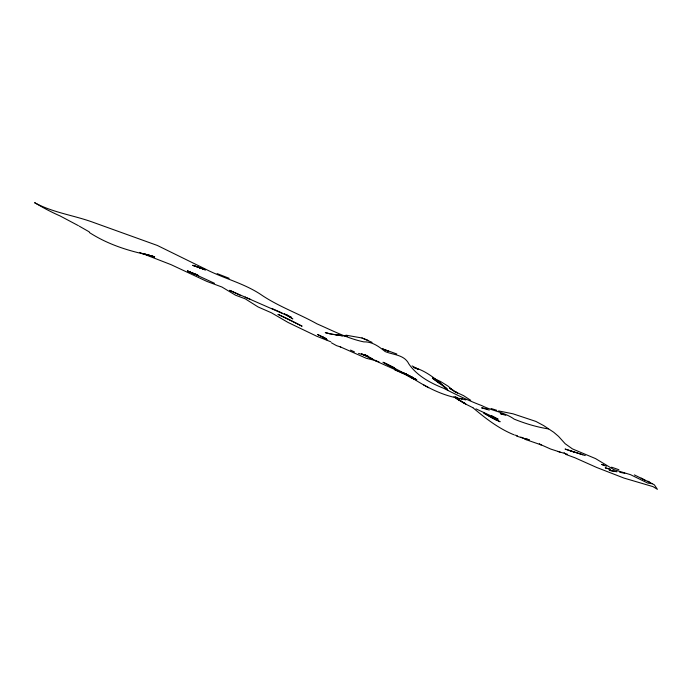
<?xml version="1.0" encoding="UTF-8"?>
<svg xmlns="http://www.w3.org/2000/svg" width="692" height="692" viewBox="0 0 692 692"><rect width="100%" height="100%" fill="white"/><g stroke="black" fill="none" stroke-linecap="round" stroke-linejoin="round"><path stroke-width="1.04" d="M564.11 452.706L566.039 454.488L574.879 457.741L596.703 467.481L624.028 478.094L653.006 486.632L657.4 489.322L654.347 484.832L652.331 483.734L647.651 483.059L630.55 474.686L613.778 469.591L595.57 458.614L572.466 448.918L565.174 443.736L558.548 436.384L553.704 432.249L543.678 425.597L535.919 421.437L513.049 413.825L498.577 410.927M347.436 336.338L334.833 334.591M336.139 335.04L342.523 335.802L331.295 334.167L325.266 332.601L329.989 333.795M615.75 471.486L609.28 470.326L616.97 471.806M330.958 333.959L333.864 334.435M345.939 335.17L361.959 337.981L372.08 342.367M374.078 360.177L376.05 360.523M487.315 408.851L481.606 407.856L489.261 410.071M520.851 437.11L526.707 439.619M373.1 359.97L366.327 358.3L340.17 346.804M619.669 472.255L624.772 473.302M148.572 255.045C127.76 250.798 107.286 244.112 89.346 232.495M514.718 435.043L517.443 435.735M465.872 399.924L460.042 398.428L462.23 398.903C442.482 396.032 424.793 386.491 408.462 375.488L415.062 379.536L405.806 374L407.588 374.995M142.569 253.557L154.636 256.784L148.702 255.149M526.655 439.091L529.319 439.818L524.597 438.417M375.445 360.748L378.948 361.734M567.319 454.212L557.795 451.418M386.664 350.507L388.316 351.138L382.486 348.837L396.801 353.984M523.956 438.391L516.561 436.098M560.036 452.075L550.642 449.039L539.284 443.987L541.3 444.921L524.891 439.273M603.995 465.136L601.521 464.401L606.443 466.261M192.687 273.331L198.215 275.477L187.411 271.134L197.229 274.698M585.276 455.587L565.061 449.056L582.733 454.722M358.534 353.396L368.222 356.363L363.655 354.78M491.121 408.531L496.7 410.278M505.791 415.312L500.247 413.574L503.499 414.603M143.867 253.644L154.627 257.095L148.841 255.236M340.724 347.012L336.476 345.619L331.39 342.791M569.845 450.656L574.905 452.326M199.434 267.579L205.438 269.932L192.834 265.339L204.918 269.447M363.819 354.538L366.725 355.515M618.899 469.738L611.555 467.178M198.889 267.449L205.204 269.629L192.834 265.339M513.836 434.732C498.551 428.512 485.161 418.124 472.619 407.467M416.549 379.951L412.173 378.377L400.512 371.907L410.702 376.534M362.738 354.468L366.743 355.93L361.406 353.811L372.832 359.157L367.798 356.466M361.959 337.981L367.885 340.239M548.436 428.928C536.629 427.016 525.314 423.616 514.165 419.127C504.485 412.164 492.462 411.031 481.917 405.668C468.813 400.711 456.244 394.76 443.814 388.342C430.632 383.16 417.112 375.92 408.911 364.027C404.353 354.607 393.488 355.031 385.159 351.553C378.974 346.597 372.218 341.528 363.836 341.883C347.505 338.492 332.264 330.482 316.979 323.847C299.126 313.831 279.62 306.971 262.493 295.648C245.383 283.677 224.788 278.885 206.354 269.543L157.352 245.461L94.017 222.642C74.416 215.333 53.163 212.816 34.6 202.678L40.94 206.328A331.468 241.75 -88.1 0 0 60.048 215.921L78.395 225.661M230.125 290.545L291.41 317.386L285.995 314.54M217.167 273.617L229.147 278.305M365.125 355.186L375.012 360.627L412.294 377.33M652.331 483.734L634.374 474.911M453.623 391.067L463.553 395.634L470.733 400.313M250.686 299.498L245.106 297.145L245.712 297.422M271.714 308.39L282.102 313.009M187.965 271.203L198.63 275.874M187.8 271.126L193.137 273.418L187.653 271.022M330.776 341.787L316.659 336.191L288.036 322.446L271.498 312.827L258.073 306.945L245.176 298.788L235.565 295.216L221.959 287.042L206.821 281.393L171.088 264.673L139.516 252.407M394.708 369.848L403.471 373.706M411.558 376.915L413.271 377.685M198.345 275.849L214.468 283.279M490.983 417.077L500.143 421.774L492.695 418.349L483.794 413.089L490.074 416.601M475.94 408.834L498.153 419.265L491.649 415.658M472.861 407.683L463.891 403.194L458.857 399.82L465.794 403.886L456.755 398.938L453.969 396.68M350.498 350.083L354.468 351.908M240.046 295.225L229.64 290.303M390.513 365.878L394.25 367.616M454.739 391.637L457.559 392.961L449.61 388.143M409.586 375.808L404.249 373.213M384.536 362.885L395.046 368.542L382.987 362.262L416.774 379.787L409.923 376.102M386.759 364.104L389.579 365.437M495.489 419.586L497.392 420.485M325.664 338.362L317.533 334.452L326.65 339.21L321.616 336.416M432.448 377.823L440.397 381.422L447.906 386.041L453.346 390.634L449.748 388.35M409.37 376.206L413.063 378.048M287.543 318.752L290.96 320.465M286.687 318.32L277.95 314.341L302.101 326.209L291.816 320.898M403.358 372.772L407.614 375.038M363.94 354.546L371.388 358.629M436.678 380.548L447.093 388.869L435.631 379.458L440.069 382.719C432.128 376.266 423.677 370.064 413.626 367.4L418.539 369.45L412.086 365.895M641.103 478.094L645.601 480.585M423.487 384.83L428.677 387.693M89.32 231.907L79.234 226.146M647.859 481.139L649.866 482.298M284.248 313.597L292.846 318.917L286.099 314.479M455.397 396.646L457.637 398.142M322.706 336.943L327.593 340.204M455.284 397.277L459.791 400.556L457.542 398.921M439.809 383.8L432.379 378.178L440.06 383.316L448.009 390.305M610.283 469.323L605.327 467.853L610.283 469.323"/></g></svg>
